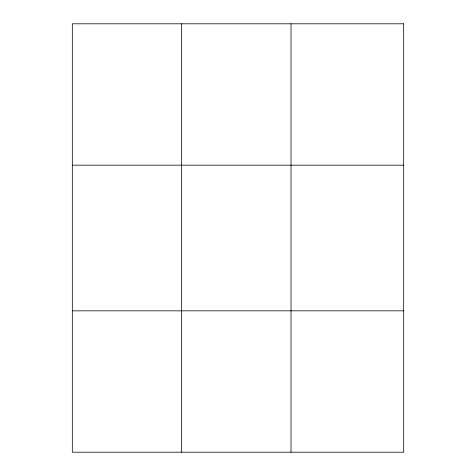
<?xml version="1.0" encoding="UTF-8"?>
<svg xmlns="http://www.w3.org/2000/svg" width="476" height="476" viewBox="0 0 476 476"><rect width="100%" height="100%" fill="white"/><g stroke="black" fill="none" stroke-linecap="round" stroke-linejoin="round"><path stroke-width="0.71" d="M181.671 23.8L181.671 452.2M291.02 23.8L291.02 452.2M72.316 165.172L403.684 165.172M72.316 310.828L403.684 310.828M403.684 23.8L403.684 452.2L72.316 452.2L72.316 23.8L403.684 23.8"/></g></svg>
